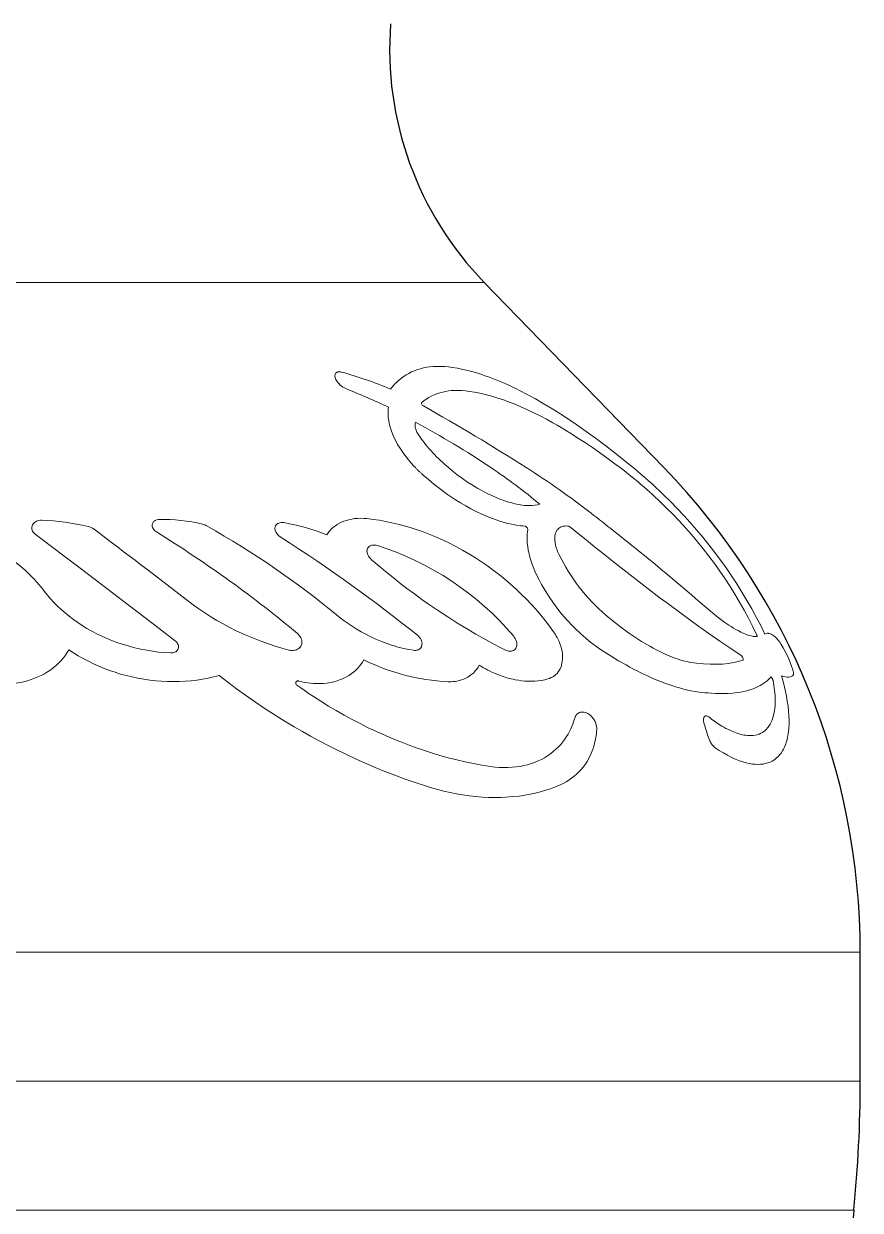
# Model space of a CAD drawing. Extents: x -235 to 974, y -300 to 522.
# Drawn here: x 941.27 to 973.69, y 133.17 to 179.17 of the extents above; entities that cross this region are included whole.
import ezdxf

# ---------------------------------------------------------------- set-up
doc = ezdxf.new("R2010")
doc.units = 0
doc.header["$LTSCALE"] = 7
doc.header["$MEASUREMENT"] = 0
doc.linetypes.add('DASHED', pattern=[15, 12, -3])
doc.layers.add('3', color=3, linetype='CONTINUOUS', lineweight=30)
doc.layers.add('8', color=251, linetype='CONTINUOUS', lineweight=15)

msp = doc.modelspace()

# ---------------------------------------------------------------- linework, layer by layer
at = {"layer": '3'}
for p, q in [((959.1131, 169.1423), (966.0738, 161.96)), ((973.6853, 138.1695), (973.6853, 143.1695))]:
    msp.add_line(p, q, dxfattribs=at)
for centre, radius, start, end in [((968.4483, 178.1896), 13, 175.67716, 224.10265), ((946.6853, 143.1695), 27, 0, 44.10265), ((923.5603, 138.1695), 50.125, 354.27519, 0), ((1023.3103, 128.1695), 50.125, 174.27519, 180)]:
    msp.add_arc(centre, radius, start, end, dxfattribs=at)
at = {"layer": '8', "lineweight": 13}
for p, q in [((956.5879, 169.1423), (917.8575, 169.1423)), ((973.6853, 143.1695), (903.2853, 143.1695)), ((973.6853, 138.1695), (903.2853, 138.1695)), ((973.4353, 133.1695), (903.5353, 133.1695))]:
    msp.add_line(p, q, dxfattribs=at)
at = {"layer": '8', "lineweight": 13, "ltscale": 0.06313}
msp.add_line((959.1131, 169.1423), (956.5879, 169.1423), dxfattribs=at)
at = {"layer": '8', "lineweight": 13, "ltscale": 0.002745}
msp.add_line((967.2343, 154.3872), (967.3433, 154.3735), dxfattribs=at)
at = {"layer": '8', "lineweight": 13, "ltscale": 0.005615}
msp.add_line((967.4447, 153.2605), (967.6679, 153.2354), dxfattribs=at)
at = {"layer": '8', "lineweight": 13}
for points in [[(953.5899, 165.666), (953.5618, 165.6727), (953.5156, 165.6792), (953.4723, 165.6788), (953.4521, 165.676), (953.433, 165.6714), (953.4097, 165.6625), (953.389, 165.6504), (953.3712, 165.6355), (953.3565, 165.6176), (953.345, 165.5972), (953.3369, 165.5746), (953.333, 165.5564), (953.3309, 165.5373), (953.3321, 165.4971), (953.34, 165.4549), (953.3527, 165.4149), (953.3702, 165.3745), (953.392, 165.3341), (953.4111, 165.304), (953.4322, 165.2744), (953.4801, 165.2172), (953.5346, 165.1636), (953.5856, 165.1214), (953.64, 165.0834), (953.6959, 165.0509), (953.753, 165.0243)], [(957.885, 165.8444), (957.7324, 165.8651), (957.5822, 165.8791), (957.4346, 165.8865), (957.2898, 165.887), (957.1482, 165.8808), (957.0099, 165.8676), (956.8842, 165.8492), (956.7616, 165.8248), (956.6419, 165.7945), (956.5254, 165.7583), (956.4122, 165.7163), (956.3022, 165.6684), (956.1956, 165.6149), (956.0925, 165.5556), (956.0069, 165.5005), (955.924, 165.4413), (955.8437, 165.3783), (955.7661, 165.3113), (955.7162, 165.2649), (955.6675, 165.2168), (955.6194, 165.1665), (955.5726, 165.1146), (955.4834, 165.0068)], [(959.9261, 165.2174), (959.664, 165.3288), (959.4036, 165.4314), (959.2737, 165.4794), (959.1443, 165.5251), (959.0162, 165.5681), (958.8885, 165.6087), (958.6848, 165.6688), (958.4825, 165.7226), (958.2817, 165.7699), (958.0825, 165.8105), (957.885, 165.8444)], [(964.8849, 161.96), (964.6569, 162.1458), (964.4289, 162.3289), (964.1249, 162.5687), (963.821, 162.8033), (963.5172, 163.0324), (963.153, 163.2996), (962.7893, 163.5577), (962.6078, 163.6832), (962.4264, 163.8061), (962.1849, 163.9661), (961.9439, 164.1212), (961.7035, 164.2714), (961.4039, 164.4517), (961.1054, 164.6236), (960.8083, 164.7865), (960.5125, 164.94), (960.3652, 165.0132), (960.2182, 165.0838), (960.0719, 165.1519), (959.9261, 165.2174)], [(958.5431, 164.9172), (958.3841, 164.9373), (958.2283, 164.9497), (958.1517, 164.9529), (958.0759, 164.9541), (957.9566, 164.9519), (957.8398, 164.9445), (957.7256, 164.9319), (957.614, 164.9141), (957.5052, 164.8911), (957.3895, 164.86), (957.2773, 164.8226), (957.1689, 164.7792), (957.0642, 164.7297), (956.9635, 164.6741), (956.8668, 164.6128), (956.7742, 164.5457), (956.6858, 164.4729)], [(960.7856, 164.2068), (960.5294, 164.3213), (960.2745, 164.4275), (960.0213, 164.5253), (959.8953, 164.5709), (959.7697, 164.6142), (959.5615, 164.6814), (959.3546, 164.7421), (959.1493, 164.7961), (958.9455, 164.8434), (958.7434, 164.8838), (958.5431, 164.9172)], [(955.4082, 164.3063), (955.3952, 164.2094), (955.3892, 164.1087), (955.3901, 164.0047), (955.3979, 163.898), (955.4123, 163.7892), (955.4333, 163.6787), (955.4487, 163.6123), (955.4664, 163.5455), (955.5082, 163.4106), (955.5585, 163.2744), (955.617, 163.1376), (955.6834, 163.0004), (955.7575, 162.8634), (955.839, 162.727), (955.9162, 162.6083), (955.9987, 162.4906), (956.0862, 162.374), (956.1786, 162.2588), (956.2429, 162.183), (956.3092, 162.1079), (956.3775, 162.0335), (956.4478, 161.96)], [(956.6858, 164.4729), (956.6804, 164.4655), (956.6782, 164.4559), (956.679, 164.4454), (956.6823, 164.434), (956.6951, 164.4097), (956.7139, 164.3864), (956.7355, 164.3668), (956.7595, 164.3505)], [(964.3799, 161.96), (964.1772, 162.1127), (963.9743, 162.2628), (963.7748, 162.4078), (963.5754, 162.5502), (963.3073, 162.7371), (963.0395, 162.9187), (962.7719, 163.0948), (962.438, 163.3065), (962.2699, 163.4097), (962.102, 163.5102), (961.9373, 163.6065), (961.7729, 163.7001), (961.5247, 163.8367), (961.2774, 163.9668), (961.031, 164.0903), (960.7856, 164.2068)], [(956.4473, 163.7249), (956.437, 163.6822), (956.4325, 163.6364), (956.434, 163.5842), (956.4417, 163.5295), (956.4554, 163.4732), (956.4748, 163.4156), (956.4906, 163.3768), (956.5086, 163.3378), (956.5509, 163.2597), (956.6008, 163.1822)], [(957.7293, 161.96), (957.9223, 161.8024), (958.1226, 161.6486), (958.2252, 161.5733), (958.3296, 161.4993), (958.4712, 161.4027), (958.6154, 161.3089), (958.7621, 161.2181), (958.8665, 161.1563), (958.972, 161.0962), (959.1145, 161.0189), (959.2589, 160.9451), (959.405, 160.8752), (959.5822, 160.7969), (959.7608, 160.7254), (959.8504, 160.6925), (959.9401, 160.6617), (960.0597, 160.6238), (960.179, 160.59), (960.2976, 160.5606), (960.4498, 160.5294), (960.5259, 160.5168), (960.6012, 160.5064), (960.674, 160.4984), (960.7458, 160.4928), (960.8595, 160.4886), (960.9697, 160.4908), (961.0756, 160.4997), (961.1766, 160.5152), (961.2251, 160.5256), (961.2721, 160.5376)], [(956.7542, 161.6664), (956.9514, 161.4942), (957.1557, 161.3252), (957.367, 161.1598), (957.585, 160.9986), (957.6964, 160.9197), (957.8095, 160.8421), (958.0013, 160.716), (958.1972, 160.5942), (958.397, 160.4771), (958.6003, 160.3653), (958.8068, 160.2594), (959.0163, 160.16), (959.2232, 160.0697), (959.3274, 160.0273), (959.4321, 159.9868), (959.5723, 159.936), (959.7128, 159.8891), (959.8536, 159.8463), (960.0223, 159.8007), (960.1902, 159.762), (960.3567, 159.7306), (960.5211, 159.707), (960.6022, 159.6982), (960.6826, 159.6916)], [(969.9911, 155.5075), (969.8271, 155.8383), (969.6559, 156.1666), (969.4776, 156.4921), (969.2925, 156.8145), (969.1006, 157.1338), (968.9022, 157.4497), (968.6975, 157.762), (968.4866, 158.0705), (968.2695, 158.3751), (968.0466, 158.6756), (967.8178, 158.9718), (967.5834, 159.2635), (967.3435, 159.5505), (967.0982, 159.8327), (966.8477, 160.1098), (966.592, 160.3816), (966.3315, 160.6481), (966.0661, 160.9088)], [(969.6668, 155.495), (969.514, 155.8115), (969.3536, 156.1255), (969.1859, 156.437), (969.0112, 156.7455), (968.8295, 157.0511), (968.6411, 157.3533), (968.4461, 157.6521), (968.2448, 157.9473), (968.0372, 158.2387), (967.8236, 158.526), (967.604, 158.8091), (967.3787, 159.0877), (967.1478, 159.3618), (966.9113, 159.631), (966.6696, 159.8952), (966.4226, 160.1541), (966.1707, 160.4076)], [(941.9698, 159.9187), (941.915, 159.9175), (941.8613, 159.9104), (941.8105, 159.8976), (941.7634, 159.8796), (941.7233, 159.8585), (941.6876, 159.8338), (941.6566, 159.8059), (941.6307, 159.7754), (941.6075, 159.7381), (941.5913, 159.6989), (941.582, 159.6585), (941.5796, 159.6176), (941.5839, 159.5765), (941.5957, 159.5338), (941.6147, 159.4921), (941.6408, 159.4522), (941.6736, 159.4148), (941.713, 159.3807)], [(946.5186, 159.951), (946.4754, 159.9473), (946.4339, 159.9388), (946.3946, 159.9256), (946.3592, 159.9082), (946.3298, 159.8882), (946.3045, 159.8654), (946.2837, 159.8401), (946.2674, 159.8128), (946.2541, 159.7784), (946.2472, 159.7426), (946.2466, 159.706), (946.2521, 159.6693), (946.2635, 159.633), (946.2817, 159.5951), (946.306, 159.5588), (946.3359, 159.5247), (946.3711, 159.4934), (946.4112, 159.4653)], [(951.3532, 159.8272), (951.301, 159.8331), (951.2491, 159.8328), (951.1979, 159.8256), (951.1508, 159.8114), (951.1116, 159.7924), (951.0782, 159.7684), (951.0509, 159.7405), (951.03, 159.7093), (951.0178, 159.6828), (951.0094, 159.655), (951.0048, 159.6263), (951.0037, 159.6044), (951.0045, 159.5822), (951.012, 159.5376), (951.0265, 159.4931), (951.0497, 159.4464), (951.08, 159.4013), (951.117, 159.3587), (951.1602, 159.3192), (951.2092, 159.2835)], [(954.5678, 159.9817), (954.4473, 159.9913), (954.3277, 159.9946), (954.2095, 159.9914), (954.0933, 159.9818), (953.9798, 159.9656), (953.8696, 159.9427), (953.7632, 159.9135), (953.6717, 159.8819), (953.5841, 159.8455), (953.5005, 159.8044), (953.4214, 159.7588), (953.3468, 159.709), (953.2769, 159.6553), (953.2245, 159.6097), (953.1752, 159.5619), (953.1291, 159.5121), (953.0966, 159.4735), (953.0658, 159.4339), (953.0097, 159.3518)], [(961.8002, 155.5968), (961.6409, 155.8166), (961.4751, 156.0331), (961.3028, 156.246), (961.1241, 156.4553), (960.9392, 156.6608), (960.7481, 156.8623), (960.551, 157.0596), (960.3479, 157.2527), (960.139, 157.4413), (959.9244, 157.6252), (959.7043, 157.8043), (959.4787, 157.9783), (959.2477, 158.1471), (959.0115, 158.3105), (958.7703, 158.4681), (958.524, 158.6199), (958.2731, 158.7655), (958.0174, 158.9047), (957.7701, 159.031), (957.519, 159.1509), (957.264, 159.2644), (957.0056, 159.3712), (956.7438, 159.4709), (956.6118, 159.518), (956.479, 159.5633), (956.2451, 159.6379), (956.0092, 159.7065), (955.7717, 159.7689), (955.5327, 159.8249), (955.2926, 159.8744), (955.0516, 159.9171), (954.8099, 159.953), (954.5678, 159.9817)], [(960.6826, 159.6916), (960.6958, 159.6894), (960.7093, 159.6849), (960.7265, 159.6764), (960.7425, 159.6659), (960.7671, 159.6441), (960.7863, 159.6199), (960.7975, 159.5993), (960.804, 159.5784), (960.8051, 159.5683), (960.8043, 159.5589)], [(962.3552, 159.6949), (962.2928, 159.6977), (962.2328, 159.6949), (962.176, 159.6864), (962.1228, 159.672), (962.0738, 159.6519), (962.0319, 159.6281), (961.9943, 159.5998), (961.9611, 159.5674), (961.9324, 159.5314), (961.9157, 159.5055), (961.901, 159.4783), (961.8881, 159.4499), (961.8771, 159.4203), (961.8679, 159.3898), (961.8604, 159.3584), (961.8539, 159.3223), (961.8494, 159.2851), (961.8462, 159.2085), (961.8501, 159.1293), (961.8605, 159.0481), (961.8748, 158.9748), (961.8936, 158.9006), (961.9166, 158.826), (961.9364, 158.7698), (961.9583, 158.7134), (962.0081, 158.6007)], [(942.0735, 157.1627), (942.0066, 157.2489), (941.9378, 157.3343), (941.8672, 157.4187), (941.7948, 157.5022), (941.6444, 157.6663), (941.487, 157.8262), (941.3227, 157.9818), (941.1538, 158.1309), (940.9783, 158.2755), (940.7964, 158.4152), (940.6082, 158.55), (940.414, 158.6795), (940.2139, 158.8036), (940.0081, 158.922), (939.7967, 159.0345), (939.5802, 159.1409), (939.3585, 159.2409), (939.132, 159.3344), (938.908, 159.4187), (938.6799, 159.4964), (938.4853, 159.556)], [(941.713, 159.3807), (943.5059, 158.0193), (944.7155, 157.1), (945.3232, 156.6368), (946.237, 155.9375), (947.1524, 155.2327)], [(960.8043, 159.5589), (960.7906, 159.4761), (960.7811, 159.3914), (960.7757, 159.305), (960.7743, 159.2406), (960.7749, 159.1754), (960.7776, 159.1065), (960.7825, 159.037), (960.798, 158.8991), (960.821, 158.7593), (960.8511, 158.6178), (960.8715, 158.5361), (960.894, 158.4541), (960.9196, 158.369), (960.9474, 158.2837), (961.0083, 158.1154), (961.0774, 157.9467), (961.1543, 157.778), (961.2387, 157.6097)], [(954.9772, 158.9357), (954.9231, 158.9495), (954.8681, 158.9572), (954.8389, 158.9584), (954.8101, 158.9575), (954.7836, 158.9547), (954.7582, 158.95), (954.7268, 158.9411), (954.6976, 158.9289), (954.6711, 158.914), (954.6383, 158.888), (954.612, 158.8576), (954.5941, 158.8272), (954.5814, 158.7946), (954.5738, 158.7603), (954.571, 158.7249), (954.5717, 158.701), (954.5744, 158.6768), (954.5852, 158.6283), (954.6043, 158.5772), (954.6306, 158.5272), (954.6635, 158.4789), (954.7026, 158.4329), (954.7477, 158.3899)], [(954.7477, 158.3899), (955.1029, 158.0885), (955.2839, 157.939), (955.4668, 157.7904), (955.651, 157.6434), (955.8372, 157.4974), (956.1205, 157.2802), (956.408, 157.0657), (956.6995, 156.8542), (956.995, 156.6457), (957.3446, 156.4068), (957.6992, 156.1728), (958.0586, 155.9439), (958.4225, 155.7207), (958.7907, 155.5033), (959.1628, 155.2923), (959.5386, 155.0881), (959.7279, 154.9886), (959.9179, 154.891)], [(961.2387, 157.6097), (961.3334, 157.4352), (961.4339, 157.2614), (961.5402, 157.0884), (961.6522, 156.9165), (961.7699, 156.7461), (961.9065, 156.5596), (962.0498, 156.3754), (962.1998, 156.1941), (962.3564, 156.016), (962.5194, 155.8418), (962.6888, 155.6718), (962.7766, 155.588), (962.8659, 155.5055), (962.9553, 155.4257), (963.0462, 155.3474), (963.1864, 155.2319), (963.3298, 155.1204), (963.4764, 155.0131), (963.6259, 154.9105)], [(946.9653, 154.775), (946.7319, 154.7894), (946.4989, 154.8116), (946.267, 154.8415), (946.0364, 154.879), (945.8078, 154.9238), (945.5816, 154.9757), (945.3582, 155.0347), (945.138, 155.1004), (944.9214, 155.1727), (944.7089, 155.2512), (944.5006, 155.3359), (944.2984, 155.4258), (944.101, 155.5213), (943.9086, 155.6221), (943.7216, 155.7281), (943.5401, 155.8389), (943.3644, 155.9545), (943.1947, 156.0744), (943.0312, 156.1984), (942.874, 156.3264), (942.7234, 156.458), (942.5796, 156.5931), (942.4425, 156.7313), (942.3125, 156.8725), (942.1894, 157.0163), (942.0735, 157.1627)], [(969.0698, 154.6744), (968.6643, 154.9436), (968.2452, 155.2294), (967.8148, 155.5297), (967.3754, 155.8427), (967.0783, 156.0576), (966.7784, 156.277), (966.1721, 156.7278)], [(967.632, 156.6056), (967.7737, 156.4836), (967.8981, 156.3793), (968.0128, 156.2858), (968.1269, 156.1953), (968.2843, 156.0752), (968.4409, 155.9614), (968.5962, 155.8548), (968.6865, 155.796), (968.7758, 155.7405), (968.8633, 155.6886), (968.9494, 155.6404), (969.0621, 155.582), (969.1713, 155.5312), (969.2763, 155.4886), (969.3668, 155.4578), (969.4529, 155.4346), (969.5341, 155.4193), (969.5741, 155.4146), (969.6127, 155.4122), (969.647, 155.412), (969.6799, 155.4138)], [(956.3688, 154.8774), (956.2084, 154.9046), (956.0485, 154.9369), (955.8894, 154.9741), (955.7313, 155.0159), (955.6278, 155.046), (955.5249, 155.078), (955.4203, 155.1126), (955.3163, 155.1492), (955.1133, 155.2267), (954.9138, 155.3111), (954.7183, 155.4018), (954.5269, 155.4985), (954.3399, 155.6007), (954.1576, 155.7083), (953.9964, 155.8101), (953.8393, 155.9158), (953.6863, 156.0252), (953.5378, 156.1378), (953.3938, 156.2536)], [(963.8246, 156.2437), (964.0476, 156.0585), (964.2744, 155.8784), (964.5049, 155.7038), (964.7386, 155.5354), (964.9752, 155.3743), (965.0943, 155.2966), (965.214, 155.221), (965.4395, 155.0854), (965.5528, 155.0207), (965.6664, 154.9582), (965.8183, 154.8785), (965.9705, 154.8032), (966.1226, 154.7326), (966.3125, 154.6514), (966.4099, 154.6128), (966.507, 154.5767), (966.5982, 154.5448), (966.6889, 154.5152), (966.8281, 154.4741), (966.9656, 154.4389), (967.1011, 154.4098), (967.2343, 154.3872)], [(951.8791, 155.5243), (951.92, 155.4861), (951.9557, 155.4451), (951.9861, 155.4018), (952.0108, 155.3567), (952.0296, 155.3101), (952.0422, 155.2627), (952.0483, 155.2173), (952.0484, 155.1721), (952.0421, 155.1274), (952.0294, 155.084), (952.0099, 155.0425), (951.9838, 155.0036), (951.9677, 154.985), (951.9499, 154.9673), (951.9302, 154.9508), (951.9089, 154.9354), (951.876, 154.9162), (951.8403, 154.9), (951.8023, 154.8871), (951.76, 154.8774), (951.7162, 154.8718), (951.6713, 154.8703), (951.6392, 154.8717), (951.6074, 154.875), (951.5741, 154.8805), (951.5412, 154.888)], [(961.582, 153.7675), (961.65, 153.7906), (961.7146, 153.8191), (961.7751, 153.8526), (961.8331, 153.8921), (961.8863, 153.9362), (961.9345, 153.9844), (961.9786, 154.0377), (962.0175, 154.0945), (962.0511, 154.1543), (962.0796, 154.2168), (962.103, 154.2815), (962.1151, 154.323), (962.1254, 154.3651), (962.1405, 154.451), (962.1485, 154.5386), (962.1501, 154.5881), (962.1496, 154.6379), (962.1428, 154.7382), (962.1285, 154.8389), (962.1072, 154.9397), (962.0792, 155.0399), (962.0449, 155.1394), (962.0131, 155.2182), (961.9776, 155.2962), (961.9384, 155.3731), (961.9068, 155.4299), (961.8734, 155.4859), (961.8377, 155.5418), (961.8002, 155.5968)], [(969.6799, 155.4138), (969.6845, 155.4162), (969.6859, 155.4187), (969.6873, 155.4253), (969.6872, 155.4316), (969.6847, 155.4462), (969.6773, 155.4702), (969.6668, 155.495)], [(970.4565, 155.3307), (970.4002, 155.3832), (970.3327, 155.4382), (970.2991, 155.4619), (970.2662, 155.4826), (970.235, 155.4996), (970.2044, 155.5137), (970.1565, 155.5298), (970.1334, 155.5346), (970.111, 155.5373), (970.0785, 155.5373), (970.0477, 155.5323), (970.0185, 155.5223), (969.9911, 155.5075)], [(947.1524, 155.2327), (947.1849, 155.2043), (947.2126, 155.173), (947.2352, 155.1394), (947.2524, 155.104), (947.264, 155.0674), (947.2697, 155.0279), (947.2685, 154.9882), (947.2601, 154.9494), (947.2441, 154.9118), (947.2206, 154.8767), (947.1902, 154.8455), (947.1616, 154.8243), (947.1294, 154.8064), (947.0917, 154.7915), (947.0512, 154.7811), (947.0087, 154.7756), (946.9653, 154.775)], [(956.528, 155.4602), (956.5712, 155.4214), (956.6088, 155.3793), (956.6408, 155.3344), (956.6666, 155.2876), (956.6861, 155.2393), (956.6982, 155.193), (956.7039, 155.1465), (956.7027, 155.1005), (956.6992, 155.077), (956.6937, 155.0539), (956.6868, 155.0332), (956.678, 155.0131), (956.6581, 154.9797), (956.6323, 154.9494), (956.6005, 154.923), (956.5627, 154.9012), (956.5406, 154.892), (956.5174, 154.8844), (956.4932, 154.8787), (956.4683, 154.8749), (956.4189, 154.8728), (956.3688, 154.8774)], [(959.9179, 154.891), (959.9647, 154.87), (960.0135, 154.8538), (960.0631, 154.8434), (960.1012, 154.8397), (960.139, 154.8401), (960.1754, 154.8447), (960.2156, 154.8555), (960.2521, 154.8718), (960.2842, 154.893), (960.3116, 154.9186), (960.3354, 154.9496), (960.3536, 154.9838), (960.3665, 155.0204), (960.3743, 155.0588), (960.3768, 155.0851), (960.3772, 155.1118), (960.3723, 155.1656), (960.3597, 155.222), (960.3399, 155.2778), (960.3135, 155.3324), (960.281, 155.385), (960.2427, 155.4353)], [(971.088, 153.917), (971.0935, 153.9264), (971.097, 153.9393), (971.0988, 153.9592), (971.0981, 153.983), (971.0934, 154.0209), (971.0851, 154.0636), (971.0738, 154.1098), (971.0601, 154.1585), (971.027, 154.2602), (970.9743, 154.4009), (970.914, 154.5446), (970.848, 154.6884), (970.7774, 154.8307), (970.7029, 154.9693), (970.6255, 155.1011), (970.568, 155.1898), (970.5104, 155.2691), (970.4827, 155.3027), (970.4565, 155.3307)], [(940.3583, 153.567), (940.5137, 153.5664), (940.6692, 153.5725), (940.824, 153.5853), (940.9772, 153.6046), (941.1282, 153.6305), (941.2733, 153.6619), (941.4156, 153.6994), (941.5549, 153.7428), (941.6906, 153.7919), (941.8224, 153.8465), (941.95, 153.9065), (942.0729, 153.9717), (942.1978, 154.0461), (942.3168, 154.1257), (942.4293, 154.21), (942.5352, 154.2988), (942.6342, 154.3915), (942.7259, 154.4879), (942.8103, 154.5875), (942.8873, 154.69), (942.9567, 154.795), (943.0186, 154.9023)], [(943.0186, 154.9023), (943.1986, 154.7828), (943.3848, 154.668), (943.5768, 154.5581), (943.7742, 154.4535), (943.9766, 154.3546), (944.1782, 154.2638), (944.3843, 154.1786), (944.5945, 154.0993), (944.8087, 154.0259), (945.0263, 153.9588), (945.2472, 153.8981), (945.4708, 153.8439), (945.6968, 153.7966), (945.9249, 153.7562), (946.1546, 153.7229), (946.3854, 153.6968), (946.6139, 153.6783), (946.8429, 153.667), (947.0717, 153.6631), (947.2999, 153.6666), (947.527, 153.6776), (947.7527, 153.6962), (947.9763, 153.7222), (948.1974, 153.7558), (948.4154, 153.7969), (948.5233, 153.8202), (948.6302, 153.8454), (948.7359, 153.8724), (948.8405, 153.9012)], [(963.6259, 154.9105), (963.8316, 154.7764), (964.0386, 154.6458), (964.3227, 154.474), (964.6088, 154.3096), (964.7527, 154.2304), (964.897, 154.1533), (965.0413, 154.0787), (965.1857, 154.0063), (965.4175, 153.8956), (965.6493, 153.7915), (965.8807, 153.6945), (966.1112, 153.6053), (966.3404, 153.5242), (966.4568, 153.4862), (966.5727, 153.4504), (966.6829, 153.4185), (966.7924, 153.3889), (966.9588, 153.348), (967.1233, 153.3128), (967.2853, 153.2836), (967.4447, 153.2605)], [(969.1369, 154.5003), (969.1427, 154.5046), (969.1463, 154.5119), (969.1478, 154.5205), (969.1467, 154.5408), (969.1419, 154.5615), (969.1346, 154.5826), (969.1176, 154.6174), (969.0957, 154.6496), (969.0831, 154.6636), (969.0698, 154.6744)], [(951.9289, 153.6866), (952.0437, 153.6586), (952.1598, 153.6349), (952.2768, 153.6158), (952.3876, 153.6021), (952.4987, 153.5927), (952.6097, 153.5877), (952.7497, 153.5877), (952.8885, 153.595), (953.0254, 153.6096), (953.1598, 153.6315), (953.2911, 153.6607), (953.4187, 153.697), (953.4808, 153.7178), (953.5418, 153.7403), (953.6211, 153.7729), (953.6981, 153.8084), (953.7725, 153.8467), (953.8702, 153.9036), (953.9626, 153.9653), (954.0495, 154.0314), (954.1305, 154.1017), (954.2057, 154.1758), (954.2748, 154.2533), (954.3378, 154.3338), (954.3946, 154.4172), (954.4453, 154.503)], [(954.4453, 154.503), (954.6773, 154.3966), (954.9132, 154.2959), (955.1524, 154.2015), (955.3942, 154.1136), (955.6464, 154.03), (955.7734, 153.9911), (955.9011, 153.954), (956.0721, 153.9077), (956.244, 153.865), (956.4165, 153.8259), (956.633, 153.7825), (956.8499, 153.7452), (957.0671, 153.7142), (957.2842, 153.6898), (957.5008, 153.672), (957.7165, 153.6611)], [(957.7165, 153.6611), (957.7746, 153.6601), (957.8325, 153.6611), (957.9091, 153.6654), (957.9848, 153.6734), (958.059, 153.6849), (958.1502, 153.7045), (958.2386, 153.7298), (958.3236, 153.7606), (958.4047, 153.7966), (958.4815, 153.8375), (958.5365, 153.8716), (958.5888, 153.9082), (958.6383, 153.9473), (958.6735, 153.9781), (958.7071, 154.01), (958.7693, 154.0771), (958.8247, 154.1482), (958.8734, 154.2227), (958.9154, 154.3001)], [(958.9154, 154.3001), (959.0848, 154.2012), (959.1717, 154.1538), (959.2597, 154.1082), (959.3477, 154.0649), (959.4366, 154.0235), (959.5726, 153.9646), (959.7105, 153.9103), (959.8501, 153.8609), (959.9911, 153.8167), (960.154, 153.7729), (960.2359, 153.7538), (960.3179, 153.7367), (960.4411, 153.7149), (960.5643, 153.6978), (960.6872, 153.6856), (960.8094, 153.6785), (960.944, 153.6766), (961.0769, 153.6814), (961.2077, 153.6928), (961.3358, 153.7109), (961.4607, 153.7359), (961.582, 153.7675)], [(948.8405, 153.9012), (949.174, 153.6417), (949.5142, 153.3863), (949.8607, 153.1351), (950.2134, 152.8885), (950.5878, 152.6362), (950.9687, 152.3891), (951.1618, 152.2674), (951.3565, 152.147), (951.5518, 152.0287), (951.7487, 151.9117), (952.0672, 151.7274), (952.3892, 151.547), (952.7146, 151.3706), (953.0434, 151.1984), (953.3752, 151.0306), (953.7474, 150.8493), (954.1231, 150.6737), (954.5021, 150.504), (954.8842, 150.3403), (955.2691, 150.1828), (955.6567, 150.0318), (956.0467, 149.8874), (956.4388, 149.7499), (956.8329, 149.6194)], [(951.8553, 153.5305), (951.8349, 153.5488), (951.8199, 153.5701), (951.8111, 153.593), (951.8088, 153.6152), (951.813, 153.6371), (951.8236, 153.657), (951.8318, 153.6662), (951.8417, 153.6744), (951.8533, 153.6811), (951.8664, 153.6861), (951.8813, 153.6895), (951.8969, 153.6907), (951.9131, 153.6897), (951.9289, 153.6866)], [(967.6679, 153.2354), (967.7908, 153.2243), (967.9119, 153.2153), (968.0705, 153.2068), (968.2257, 153.2022), (968.3772, 153.2017), (968.5678, 153.2072), (968.7515, 153.2198), (968.8407, 153.2288), (968.928, 153.2396), (969.0554, 153.2592), (969.1783, 153.2829), (969.2966, 153.3109), (969.4101, 153.3429), (969.5364, 153.3857), (969.597, 153.4091), (969.6558, 153.434), (969.7314, 153.4695), (969.8039, 153.5074), (969.8731, 153.5477), (969.9519, 153.5995), (970.0258, 153.6547), (970.095, 153.7134), (970.1592, 153.7755), (970.2185, 153.841)], [(970.3093, 153.7014), (970.3417, 153.511), (970.3555, 153.4128), (970.3671, 153.3153), (970.3757, 153.2261), (970.3824, 153.1377), (970.3885, 153.0012), (970.3892, 152.8672), (970.3841, 152.7363), (970.3729, 152.6087), (970.3642, 152.5417), (970.3535, 152.4759), (970.3412, 152.4129), (970.327, 152.3514), (970.3015, 152.2609), (970.2714, 152.1744), (970.2363, 152.0921), (970.1963, 152.0144), (970.1726, 151.9747), (970.1475, 151.9365), (970.1215, 151.9006), (970.094, 151.8663), (970.0495, 151.8175), (970.0018, 151.7726), (969.9508, 151.7318), (969.8966, 151.6953), (969.8326, 151.6601), (969.7649, 151.6305), (969.6936, 151.6067), (969.6189, 151.5889), (969.5411, 151.577), (969.4603, 151.5712), (969.3867, 151.571), (969.3113, 151.5753), (969.2342, 151.5842), (969.1756, 151.5937), (969.1162, 151.6057), (969.0561, 151.6199), (968.9955, 151.6366), (968.873, 151.6762), (968.7494, 151.7242), (968.6251, 151.7798), (968.5531, 151.8152), (968.4811, 151.8528), (968.404, 151.8955), (968.3271, 151.9405), (968.1789, 152.0339), (968.0318, 152.1347)], [(968.3842, 150.8999), (968.5471, 150.8077), (968.6292, 150.7646), (968.7113, 150.7238), (968.7922, 150.686), (968.8729, 150.6507), (969.0025, 150.5992), (969.1311, 150.5549), (969.2583, 150.5182), (969.3836, 150.4894), (969.4455, 150.4781), (969.5067, 150.469), (969.6135, 150.4581), (969.7178, 150.4543), (969.8191, 150.4577), (969.9171, 150.4684), (969.9648, 150.4765), (970.0115, 150.4864), (970.0573, 150.4982), (970.102, 150.5117), (970.16, 150.5326), (970.216, 150.5567), (970.27, 150.584), (970.3306, 150.6198), (970.3883, 150.6597), (970.443, 150.7036), (970.4946, 150.7513), (970.5269, 150.7847), (970.5578, 150.8197), (970.5882, 150.8571), (970.6172, 150.8961), (970.6703, 150.9773), (970.7088, 151.0461), (970.744, 151.1181), (970.7758, 151.1931), (970.7973, 151.2507), (970.817, 151.3098), (970.8352, 151.3713), (970.8517, 151.4342), (970.8675, 151.5035), (970.8813, 151.5743), (970.8933, 151.6468), (970.9034, 151.7207), (970.9179, 151.8715), (970.9254, 152.0266), (970.9262, 152.1853), (970.9206, 152.3472), (970.9072, 152.5326), (970.8866, 152.7208), (970.8593, 152.9112), (970.8256, 153.1035), (970.7907, 153.2756), (970.7514, 153.4486), (970.7078, 153.6223), (970.6724, 153.753), (970.6348, 153.8839)], [(970.2185, 153.841), (970.2231, 153.8438), (970.2292, 153.8434), (970.2365, 153.8396), (970.252, 153.8246), (970.2641, 153.8084), (970.2751, 153.7905), (970.2934, 153.7526), (970.3029, 153.7267), (970.3093, 153.7014)], [(959.3525, 150.3745), (959.1894, 150.3995), (959.0262, 150.4267), (958.6998, 150.4869), (958.3735, 150.555), (958.0478, 150.6307), (957.7229, 150.7137), (957.3992, 150.8039), (957.0769, 150.901), (956.7563, 151.0047), (956.483, 151.0988), (956.2114, 151.1975), (955.9414, 151.3007), (955.6734, 151.4082), (955.4958, 151.4822), (955.3192, 151.5581), (955.1435, 151.6357), (954.9688, 151.7151), (954.7951, 151.7963), (954.6225, 151.8791), (954.3068, 152.0364), (953.9948, 152.1991), (953.6866, 152.3674), (953.3825, 152.5407), (953.0828, 152.7189), (952.7877, 152.9017), (952.4975, 153.0889), (952.335, 153.1969), (952.1742, 153.3063), (952.0139, 153.4177), (951.8553, 153.5305)], [(963.4768, 151.8051), (963.4773, 151.8657), (963.471, 151.9272), (963.4582, 151.9887), (963.4393, 152.0496), (963.4116, 152.1157), (963.3771, 152.1797), (963.336, 152.2409), (963.2883, 152.2984), (963.2618, 152.3257), (963.2337, 152.3516), (963.2045, 152.3757), (963.1737, 152.3981), (963.129, 152.4258), (963.0818, 152.4492), (963.0329, 152.4675), (962.9842, 152.4796), (962.935, 152.4856), (962.8865, 152.4849), (962.8418, 152.4778), (962.7997, 152.4645), (962.7611, 152.4454), (962.7264, 152.4209), (962.7076, 152.404), (962.6904, 152.3856), (962.6745, 152.3654), (962.6604, 152.344), (962.6376, 152.2992), (962.6213, 152.2518)], [(967.816, 152.2968), (967.7909, 152.3143), (967.7628, 152.3288), (967.7339, 152.3375), (967.7058, 152.3392), (967.686, 152.3354), (967.668, 152.3273), (967.6523, 152.3155), (967.6423, 152.3045), (967.6338, 152.2919), (967.6257, 152.2761), (967.6194, 152.2589), (967.6115, 152.2212), (967.6092, 152.181), (967.6106, 152.151), (967.6144, 152.1209), (967.6206, 152.089), (967.629, 152.0575)], [(962.6213, 152.2518), (962.6008, 152.1803), (962.5783, 152.1092), (962.5453, 152.0155), (962.5088, 151.9228), (962.4688, 151.8314), (962.4195, 151.7302), (962.3655, 151.6308), (962.3069, 151.5336), (962.2436, 151.4387), (962.1655, 151.3332), (962.0812, 151.2314), (961.9907, 151.1335), (961.8942, 151.0398), (961.7917, 150.9508), (961.6833, 150.8667), (961.5691, 150.7877), (961.4515, 150.7156), (961.3287, 150.649), (961.2011, 150.5883), (961.0689, 150.5337), (960.9325, 150.4853), (960.7921, 150.4434), (960.6482, 150.4081), (960.5011, 150.3794), (960.3513, 150.3575), (960.1927, 150.3417), (960.0321, 150.3333), (959.8701, 150.3321), (959.6979, 150.3385), (959.5251, 150.3527), (959.3525, 150.3745)], [(962.0556, 149.6603), (962.1744, 149.7164), (962.2887, 149.7782), (962.3982, 149.8454), (962.5027, 149.9178), (962.602, 149.9952), (962.6961, 150.0771), (962.7847, 150.1634), (962.8679, 150.2537), (962.9457, 150.3477), (963.0248, 150.4548), (963.0972, 150.5658), (963.1631, 150.68), (963.2225, 150.7972), (963.2755, 150.9171), (963.3221, 151.0392), (963.3588, 151.1509), (963.3906, 151.264), (963.4176, 151.3783), (963.4398, 151.4936), (963.4519, 151.5697), (963.462, 151.6462), (963.4704, 151.7255), (963.4768, 151.8051)], [(967.8029, 151.4969), (967.8275, 151.4294), (967.8574, 151.3632), (967.8777, 151.325), (967.8998, 151.2877), (967.9231, 151.2526), (967.9482, 151.2188), (967.9851, 151.1756), (968.0251, 151.1366), (968.0681, 151.1028)], [(956.8329, 149.6194), (957.0712, 149.546), (957.3114, 149.4786), (957.5531, 149.4173), (957.7961, 149.3624), (958.04, 149.3141), (958.2845, 149.2724), (958.5292, 149.2378), (958.7795, 149.2096), (959.0294, 149.1891), (959.2787, 149.1763), (959.404, 149.1728), (959.529, 149.1714), (959.6513, 149.172), (959.7732, 149.1745), (959.9365, 149.1811), (960.0987, 149.1914), (960.2598, 149.2053), (960.4726, 149.2297), (960.6828, 149.2606), (960.8901, 149.2981), (961.0942, 149.3422), (961.2947, 149.3929), (961.4915, 149.4501), (961.684, 149.5138), (961.8722, 149.5839), (962.0556, 149.6603)]]:
    msp.add_lwpolyline(points, dxfattribs=at)
for centre, radius, start, end in [((949.3657, 150.5017), 15.742, 67.13202, 74.43418), ((938.082, 126.6352), 41.4645, 65.30072, 67.794), ((913.55, 87.7939), 87.9091, 57.529351, 60.559066), ((939.4402, 132.2727), 35.7564, 56.125, 61.59864), ((961.7941, 166.8526), 6.3602, 215.25142, 230.27979), ((947.1152, 143.5897), 22.0829, 50.12741, 56.29192), ((943.4717, 134.7176), 32.2571, 52.16859, 57.62187), ((953.2055, 147.2633), 18.4625, 45.39297, 52.75283), ((952.2658, 146.5901), 19.8866, 46.05617, 50.61323), ((890.0163, 66.043), 119.2839, 51.058796, 52.120938), ((941.6497, 150.6237), 9.3005, 76.87312, 88.02724), ((943.6233, 159.0746), 0.6221, 53.35035, 77.12998), ((946.6896, 153.8035), 6.1502, 75.81442, 91.59308), ((948.0329, 159.1127), 0.6738, 60.51054, 75.91775), ((949.9875, 151.9508), 7.9941, 67.78784, 80.16327), ((962.3094, 159.4531), 0.2468, 47.73214, 79.28443), ((1035.6214, 248.73), 115.2727, 230.614142, 232.952075), ((686.5993, -181.3103), 427.1463, 52.332967, 52.944218), ((951.5245, 148.0306), 11.4393, 40.34282, 72.43154), ((907.8516, 87.9348), 91.0464, 48.959267, 51.129737), ((968.6228, 161.8205), 7.3576, 205.95566, 229.2926), ((954.3201, 165.5479), 11.0159, 232.51061, 255.38882), ((971.2265, 156.6121), 5.5004, 231.68018, 234.49251), ((997.5068, 161.0184), 31.1926, 196.69505, 197.77316), ((971.1648, 155.5783), 5.4423, 235.31909, 239.27545)]:
    msp.add_arc(centre, radius, start, end, dxfattribs=at)
at = {"layer": '8', "linetype": 'DASHED', "lineweight": 13}
msp.add_arc((960.9789, 166.3821), 6.3313, 224.30224, 228.14348, dxfattribs=at)
at = {"layer": '8', "lineweight": 13}
for centre, major_axis, ratio, start_param, end_param in [((935.638, 146.0806), (25.4177, -8.2128), 0.6613995, 1.029286, 1.2696548), ((926.8957, 144.8102), (34.2281, -10.3767), 0.6015095, 0.9501482, 1.1556853), ((825.3416, 129.6753), (143.558, 5.2048), 0.3713256, 0.4049417, 0.4883924), ((958.3151, 162.5504), (11.5332, -7.5251), 0.2856357, 5.7747783, 6.0709829), ((966.2365, 159.7099), (4.8255, -5.8185), 0.1675438, 6.0166329, 6.3119225)]:
    msp.add_ellipse(centre, major_axis=major_axis, ratio=ratio, start_param=start_param, end_param=end_param, dxfattribs=at)

doc.saveas('drawing.dxf')
